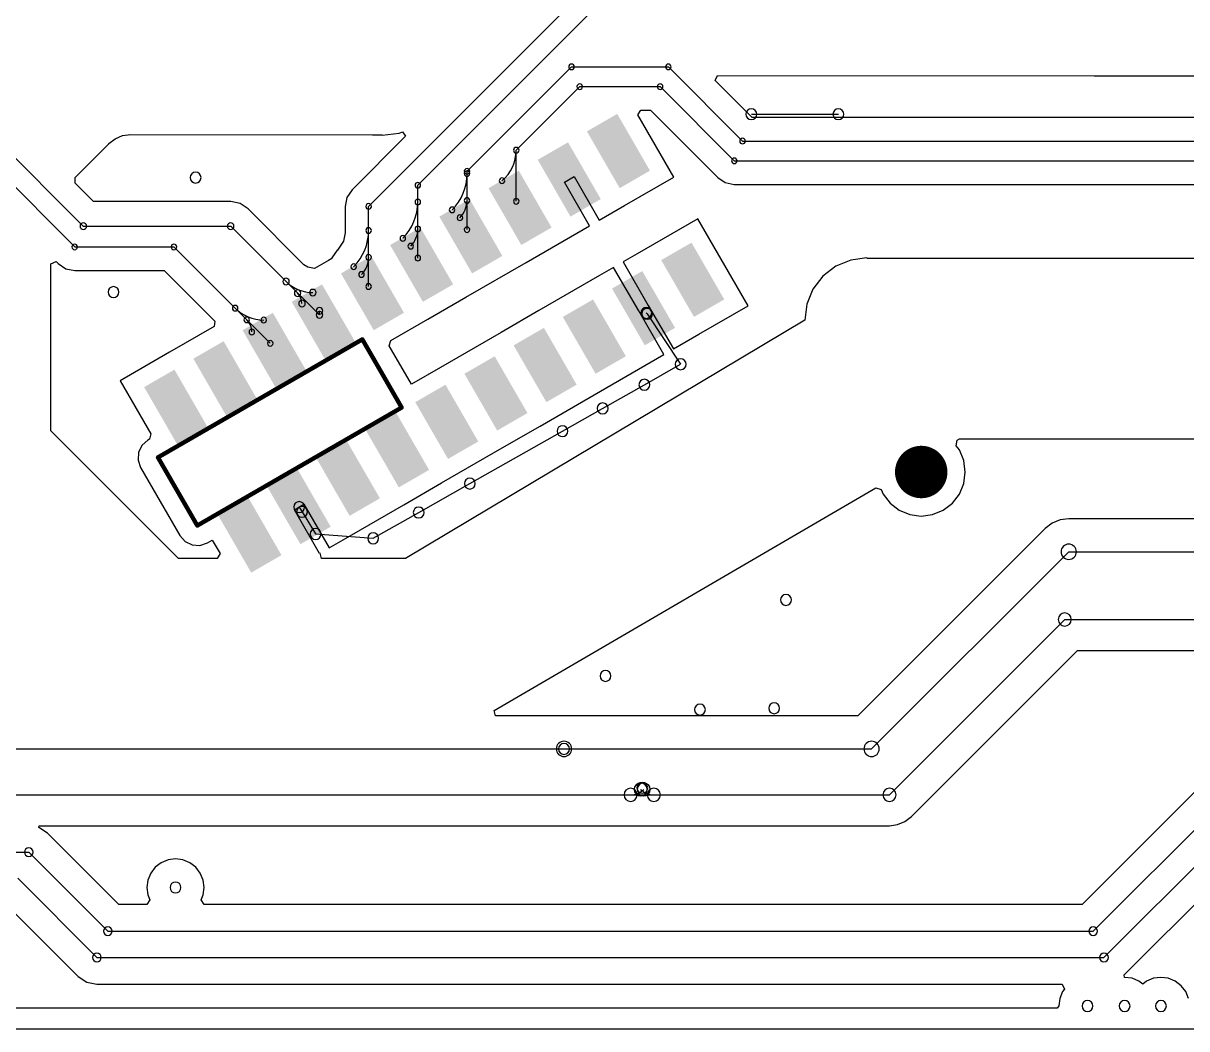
# Model space of a CAD drawing. Header units: inches. Extents: x 32166 to 66782, y 2386 to 7162.
# Drawn here: x 66556.61 to 66583.24, y 7116.24 to 7139.24 of the extents above; entities that cross this region are included whole.
import ezdxf

# ---------------------------------------------------------------- set-up
doc = ezdxf.new("R2010")
doc.units = ezdxf.units.IN
doc.header["$LTSCALE"] = 0.64311
doc.header["$MEASUREMENT"] = 0
for name, color, linetype in [('KEEPOUTLAYER', 6, 'CONTINUOUS'), ('MIDLAYER2', 76, 'CONTINUOUS'), ('MULTILAYER', 9, 'CONTINUOUS')]:
    doc.layers.add(name, color=color, linetype=linetype)

msp = doc.modelspace()

# ---------------------------------------------------------------- linework, layer by layer
at = {"layer": 'KEEPOUTLAYER'}
msp.add_line((66447.374, 7116.24), (66782.374, 7116.24), dxfattribs=at)
at = {"layer": 'KEEPOUTLAYER', "const_width": 0.1}
for points in [[(66559.692, 7129.309), (66564.369, 7132.009)], [(66564.369, 7132.009), (66565.269, 7130.45)], [(66560.592, 7127.75), (66565.269, 7130.45)], [(66559.692, 7129.309), (66560.592, 7127.75)]]:
    msp.add_lwpolyline(points, dxfattribs=at)
at = {"layer": 'KEEPOUTLAYER', "const_width": 0.05}
for points in [[(66564.356, 7132.031, 1), (66564.381, 7131.988, 1)], [(66564.356, 7132.031, 1), (66564.381, 7131.988, 1)], [(66565.256, 7130.472, 1), (66565.281, 7130.429, 1)], [(66565.256, 7130.472, 1), (66565.281, 7130.429, 1)], [(66559.68, 7129.331, 1), (66559.705, 7129.288, 1)], [(66559.68, 7129.331, 1), (66559.705, 7129.288, 1)], [(66560.58, 7127.772, 1), (66560.605, 7127.729, 1)], [(66560.58, 7127.772, 1), (66560.605, 7127.729, 1)]]:
    msp.add_lwpolyline(points, format="xyb", close=True, dxfattribs=at)
at = {"layer": 'MIDLAYER2'}
for p, q in [((66564.513, 7135.051), (66569.52, 7140.058)), ((66565.639, 7135.535), (66569.974, 7139.87)), ((66566.765, 7135.853), (66569.156, 7138.244)), ((66569.156, 7138.244), (66571.372, 7138.244)), ((66571.372, 7138.244), (66573.07, 7136.546)), ((66572.445, 7137.93), (66572.494, 7138.048)), ((66573.292, 7137.083), (66572.445, 7137.93)), ((66572.494, 7138.048), (66581.114, 7138.04)), ((66581.114, 7138.04), (66591.178, 7138.04)), ((66567.891, 7136.337), (66569.344, 7137.79)), ((66569.344, 7137.79), (66571.184, 7137.79)), ((66571.184, 7137.79), (66572.882, 7136.092)), ((66555.314, 7137.27), (66557.984, 7134.6)), ((66570.677, 7137.143), (66570.741, 7137.252)), ((66571.498, 7135.721), (66570.677, 7137.143)), ((66570.741, 7137.252), (66570.961, 7137.252)), ((66570.961, 7137.252), (66572.502, 7135.712)), ((66573.272, 7137.16), (66575.264, 7137.16)), ((66592.408, 7137.083), (66573.292, 7137.083)), ((66555.116, 7136.793), (66557.786, 7134.123)), ((66558.564, 7136.488), (66558.709, 7136.599)), ((66558.709, 7136.599), (66558.884, 7136.671)), ((66558.884, 7136.671), (66559.071, 7136.696)), ((66559.071, 7136.696), (66564.604, 7136.69)), ((66565.356, 7136.654), (66564.133, 7135.431)), ((66564.604, 7136.69), (66564.826, 7136.69)), ((66564.826, 7136.677), (66565.209, 7136.728)), ((66564.826, 7136.69), (66564.826, 7136.677)), ((66565.209, 7136.728), (66565.285, 7136.759)), ((66565.285, 7136.759), (66565.356, 7136.654)), ((66573.07, 7136.546), (66601.378, 7136.546)), ((66557.794, 7135.71), (66558.564, 7136.48)), ((66558.564, 7136.48), (66558.564, 7136.488)), ((66558.564, 7136.48), (66558.564, 7136.48)), ((66567.891, 7135.169), (66567.891, 7136.337)), ((66572.882, 7136.092), (66601.566, 7136.092)), ((66557.794, 7135.583), (66557.794, 7135.71)), ((66566.765, 7134.519), (66566.765, 7135.853)), ((66568.994, 7135.604), (66569.214, 7135.731)), ((66569.214, 7135.731), (66569.789, 7134.735)), ((66570.372, 7135.071), (66571.498, 7135.721)), ((66572.502, 7135.712), (66572.676, 7135.595)), ((66558.216, 7135.161), (66557.794, 7135.583)), ((66565.639, 7133.869), (66565.639, 7135.535)), ((66569.569, 7134.608), (66568.994, 7135.604)), ((66572.676, 7135.595), (66572.882, 7135.555)), ((66572.882, 7135.555), (66601.566, 7135.555)), ((66564.017, 7135.257), (66563.976, 7135.051)), ((66564.133, 7135.431), (66564.017, 7135.257)), ((66561.356, 7135.161), (66558.216, 7135.161)), ((66561.571, 7135.118), (66561.356, 7135.161)), ((66561.753, 7134.996), (66561.571, 7135.118)), ((66563.034, 7133.715), (66561.753, 7134.996)), ((66563.976, 7135.051), (66563.976, 7134.449)), ((66564.513, 7133.219), (66564.513, 7135.051)), ((66569.789, 7134.735), (66570.372, 7135.071)), ((66570.372, 7135.071), (66570.372, 7135.071)), ((66570.372, 7135.071), (66570.372, 7135.071)), ((66572.048, 7134.769), (66570.662, 7133.969)), ((66573.198, 7132.777), (66572.048, 7134.769)), ((66557.984, 7134.6), (66561.356, 7134.6)), ((66561.356, 7134.6), (66563.388, 7132.569)), ((66563.976, 7134.449), (66563.937, 7134.253)), ((66568.986, 7134.271), (66569.569, 7134.608)), ((66557.786, 7134.123), (66560.058, 7134.123)), ((66560.058, 7134.123), (66562.262, 7131.919)), ((66563.937, 7134.253), (66563.803, 7134.053)), ((66568.12, 7133.771), (66568.986, 7134.271)), ((66568.986, 7134.271), (66568.986, 7134.271)), ((66563.67, 7133.858), (66563.593, 7133.813)), ((66563.674, 7133.877), (66563.67, 7133.858)), ((66563.79, 7134.051), (66563.674, 7133.877)), ((66563.803, 7134.053), (66563.79, 7134.051)), ((66563.79, 7134.051), (66563.79, 7134.051)), ((66570.662, 7133.969), (66570.339, 7133.782)), ((66570.662, 7133.969), (66570.662, 7133.969)), ((66570.662, 7133.969), (66570.662, 7133.969)), ((66575.914, 7133.872), (66575.546, 7133.824)), ((66575.926, 7133.86), (66575.914, 7133.872)), ((66575.914, 7133.872), (66575.914, 7133.872)), ((66606.063, 7133.863), (66575.926, 7133.86)), ((66557.244, 7133.739), (66557.361, 7133.788)), ((66557.244, 7129.92), (66557.244, 7133.739)), ((66557.361, 7133.788), (66557.406, 7133.743)), ((66557.406, 7133.743), (66557.581, 7133.626)), ((66557.581, 7133.626), (66557.786, 7133.586)), ((66557.786, 7133.586), (66559.835, 7133.586)), ((66559.835, 7133.586), (66560.993, 7132.428)), ((66563.118, 7133.659), (66563.034, 7133.715)), ((66563.234, 7133.636), (66563.118, 7133.659)), ((66563.238, 7133.639), (66563.234, 7133.636)), ((66563.278, 7133.631), (66563.238, 7133.639)), ((66563.238, 7133.639), (66563.238, 7133.639)), ((66563.593, 7133.813), (66563.278, 7133.631)), ((66563.593, 7133.813), (66563.593, 7133.813)), ((66566.735, 7132.971), (66568.12, 7133.771)), ((66568.12, 7133.771), (66568.12, 7133.771)), ((66568.12, 7133.771), (66568.12, 7133.771)), ((66570.119, 7133.655), (66569.796, 7133.469)), ((66570.694, 7132.659), (66570.119, 7133.655)), ((66570.339, 7133.782), (66570.914, 7132.786)), ((66575.203, 7133.681), (66574.908, 7133.455)), ((66575.546, 7133.824), (66575.203, 7133.681)), ((66569.796, 7133.469), (66568.411, 7132.669)), ((66569.796, 7133.469), (66569.796, 7133.469)), ((66574.908, 7133.455), (66574.682, 7133.161)), ((66574.682, 7133.161), (66574.54, 7132.818)), ((66565.869, 7132.471), (66566.735, 7132.971)), ((66566.735, 7132.971), (66566.735, 7132.971)), ((66570.914, 7132.786), (66570.914, 7132.786)), ((66570.914, 7132.786), (66571.489, 7131.79)), ((66572.072, 7132.127), (66573.198, 7132.777)), ((66574.54, 7132.818), (66574.492, 7132.45)), ((66563.388, 7132.569), (66563.388, 7132.663)), ((66568.411, 7132.669), (66567.545, 7132.169)), ((66568.411, 7132.669), (66568.411, 7132.669)), ((66568.411, 7132.669), (66568.411, 7132.669)), ((66571.269, 7131.663), (66570.694, 7132.659)), ((66570.694, 7132.659), (66570.694, 7132.659)), ((66570.867, 7132.614), (66570.887, 7132.594)), ((66570.887, 7132.594), (66571.654, 7131.44)), ((66560.976, 7132.302), (66559.956, 7131.713)), ((66560.993, 7132.428), (66560.976, 7132.302)), ((66565.019, 7131.98), (66565.869, 7132.471)), ((66574.492, 7132.45), (66565.354, 7127)), ((66565.869, 7132.471), (66565.869, 7132.471)), ((66565.869, 7132.471), (66565.869, 7132.471)), ((66564.986, 7131.858), (66565.019, 7131.98)), ((66567.545, 7132.169), (66566.159, 7131.369)), ((66567.545, 7132.169), (66567.545, 7132.169)), ((66571.489, 7131.79), (66572.072, 7132.127)), ((66572.072, 7132.127), (66572.072, 7132.127)), ((66572.072, 7132.127), (66572.072, 7132.127)), ((66559.956, 7131.713), (66558.83, 7131.063)), ((66559.956, 7131.713), (66559.956, 7131.713)), ((66559.956, 7131.713), (66559.956, 7131.713)), ((66565.491, 7130.983), (66564.986, 7131.858)), ((66570.686, 7131.327), (66571.269, 7131.663)), ((66566.159, 7131.369), (66565.491, 7130.983)), ((66566.159, 7131.369), (66566.159, 7131.369)), ((66566.159, 7131.369), (66566.159, 7131.369)), ((66569.82, 7130.827), (66570.686, 7131.327)), ((66570.686, 7131.327), (66570.686, 7131.327)), ((66570.825, 7130.971), (66571.654, 7131.44)), ((66558.83, 7131.063), (66559.53, 7129.849)), ((66569.869, 7130.43), (66570.825, 7130.971)), ((66568.435, 7130.027), (66569.82, 7130.827)), ((66569.82, 7130.827), (66569.82, 7130.827)), ((66569.82, 7130.827), (66569.82, 7130.827)), ((66568.949, 7129.909), (66569.869, 7130.43)), ((66560.164, 7127), (66557.244, 7129.92)), ((66559.53, 7129.849), (66559.498, 7129.727)), ((66566.829, 7128.71), (66568.949, 7129.909)), ((66567.569, 7129.527), (66568.435, 7130.027)), ((66568.435, 7130.027), (66568.435, 7130.027)), ((66559.328, 7129.589), (66559.249, 7129.428)), ((66559.463, 7129.707), (66559.328, 7129.589)), ((66559.498, 7129.727), (66559.463, 7129.707)), ((66577.958, 7129.576), (66577.983, 7129.7)), ((66577.983, 7129.7), (66578.034, 7129.73)), ((66578.034, 7129.73), (66583.935, 7129.73)), ((66559.249, 7129.428), (66559.237, 7129.249)), ((66566.183, 7128.727), (66567.569, 7129.527)), ((66567.569, 7129.527), (66567.569, 7129.527)), ((66567.569, 7129.527), (66567.569, 7129.527)), ((66578.033, 7129.479), (66577.958, 7129.576)), ((66578.133, 7129.236), (66578.033, 7129.479)), ((66559.237, 7129.249), (66559.295, 7129.08)), ((66559.295, 7129.08), (66560.195, 7127.521)), ((66578.168, 7128.975), (66578.133, 7129.236)), ((66578.133, 7128.713), (66578.168, 7128.975)), ((66565.317, 7128.227), (66566.183, 7128.727)), ((66565.661, 7128.049), (66566.829, 7128.71)), ((66566.183, 7128.727), (66566.183, 7128.727)), ((66567.387, 7123.519), (66576.122, 7128.615)), ((66576.122, 7128.615), (66576.243, 7128.574)), ((66576.243, 7128.574), (66576.286, 7128.47)), ((66578.033, 7128.47), (66578.133, 7128.713)), ((66576.286, 7128.47), (66576.446, 7128.261)), ((66576.446, 7128.261), (66576.655, 7128.101)), ((66577.663, 7128.101), (66577.872, 7128.261)), ((66577.872, 7128.261), (66578.033, 7128.47)), ((66562.813, 7128.109), (66563.033, 7128.236)), ((66563.388, 7127.113), (66562.813, 7128.109)), ((66562.923, 7128.173), (66562.99, 7128.064)), ((66562.986, 7128.064), (66562.99, 7128.064)), ((66562.99, 7128.064), (66563.3, 7127.557)), ((66563.033, 7128.236), (66563.608, 7127.24)), ((66563.931, 7127.427), (66565.317, 7128.227)), ((66564.617, 7127.458), (66565.661, 7128.049)), ((66565.317, 7128.227), (66565.317, 7128.227)), ((66565.317, 7128.227), (66565.317, 7128.227)), ((66576.655, 7128.101), (66576.898, 7128)), ((66576.898, 7128), (66577.159, 7127.966)), ((66577.159, 7127.966), (66577.42, 7128)), ((66577.42, 7128), (66577.663, 7128.101)), ((66580.156, 7127.805), (66579.999, 7127.685)), ((66580.338, 7127.881), (66580.156, 7127.805)), ((66580.534, 7127.906), (66580.338, 7127.881)), ((66584.003, 7127.906), (66580.534, 7127.906)), ((66580.534, 7127.906), (66580.534, 7127.906)), ((66560.195, 7127.521), (66560.313, 7127.386)), ((66563.3, 7127.557), (66564.617, 7127.458)), ((66579.999, 7127.685), (66575.711, 7123.396)), ((66560.313, 7127.386), (66560.473, 7127.307)), ((66560.473, 7127.307), (66560.652, 7127.296)), ((66560.652, 7127.296), (66560.822, 7127.353)), ((66560.822, 7127.353), (66560.934, 7127.418)), ((66560.822, 7127.353), (66560.822, 7127.353)), ((66560.934, 7127.418), (66561.112, 7127.11)), ((66563.608, 7127.24), (66563.931, 7127.427)), ((66563.931, 7127.427), (66563.931, 7127.427)), ((66561.049, 7127), (66560.164, 7127)), ((66561.112, 7127.11), (66561.049, 7127)), ((66563.405, 7127.122), (66563.388, 7127.113)), ((66563.437, 7127), (66563.405, 7127.122)), ((66565.354, 7127), (66563.437, 7127)), ((66576.024, 7122.64), (66580.534, 7127.15)), ((66580.534, 7127.15), (66621.384, 7127.15)), ((66576.434, 7121.59), (66580.444, 7125.6)), ((66580.444, 7125.6), (66656.774, 7125.6)), ((66576.933, 7121.091), (66580.736, 7124.894)), ((66580.736, 7124.894), (66654.122, 7124.894)), ((66567.42, 7123.396), (66567.387, 7123.519)), ((66575.711, 7123.396), (66567.42, 7123.396)), ((66584.581, 7122.822), (66580.84, 7119.082)), ((66555.542, 7122.64), (66568.984, 7122.64)), ((66568.984, 7122.64), (66576.024, 7122.64)), ((66581.094, 7118.47), (66585.014, 7122.39)), ((66581.342, 7117.87), (66585.262, 7121.79)), ((66538.692, 7121.59), (66576.434, 7121.59)), ((66576.787, 7120.978), (66576.933, 7121.091)), ((66556.968, 7120.845), (66556.972, 7120.884)), ((66557.166, 7120.712), (66556.968, 7120.845)), ((66556.972, 7120.884), (66570.508, 7120.884)), ((66570.508, 7120.884), (66570.508, 7120.88)), ((66570.508, 7120.88), (66570.536, 7120.884)), ((66570.536, 7120.884), (66571.011, 7120.884)), ((66571.011, 7120.884), (66571.039, 7120.88)), ((66571.039, 7120.88), (66571.039, 7120.884)), ((66571.039, 7120.884), (66576.434, 7120.884)), ((66576.434, 7120.884), (66576.617, 7120.908)), ((66576.617, 7120.908), (66576.787, 7120.978)), ((66558.797, 7119.082), (66557.166, 7120.712)), ((66546.424, 7120.28), (66556.734, 7120.28)), ((66556.734, 7120.28), (66558.544, 7118.47)), ((66559.766, 7120.038), (66559.63, 7119.933)), ((66559.924, 7120.103), (66559.766, 7120.038)), ((66560.094, 7120.126), (66559.924, 7120.103)), ((66560.263, 7120.103), (66560.094, 7120.126)), ((66560.421, 7120.038), (66560.263, 7120.103)), ((66560.557, 7119.933), (66560.421, 7120.038)), ((66581.807, 7117.469), (66584.414, 7120.077)), ((66559.526, 7119.798), (66559.46, 7119.64)), ((66559.63, 7119.933), (66559.526, 7119.798)), ((66560.661, 7119.798), (66560.557, 7119.933)), ((66560.727, 7119.64), (66560.661, 7119.798)), ((66556.485, 7119.68), (66558.295, 7117.87)), ((66559.46, 7119.64), (66559.438, 7119.47)), ((66559.438, 7119.47), (66559.46, 7119.3)), ((66560.749, 7119.47), (66560.727, 7119.64)), ((66560.727, 7119.3), (66560.749, 7119.47)), ((66559.46, 7119.3), (66559.507, 7119.187)), ((66560.68, 7119.187), (66560.727, 7119.3)), ((66556.232, 7119.068), (66557.863, 7117.437)), ((66559.437, 7119.082), (66558.797, 7119.082)), ((66559.507, 7119.187), (66559.437, 7119.082)), ((66560.751, 7119.082), (66560.68, 7119.187)), ((66580.84, 7119.082), (66560.751, 7119.082)), ((66558.544, 7118.47), (66581.094, 7118.47)), ((66558.295, 7117.87), (66581.342, 7117.87)), ((66557.863, 7117.437), (66557.863, 7117.437)), ((66557.863, 7117.437), (66557.863, 7117.437)), ((66557.863, 7117.437), (66557.863, 7117.437)), ((66557.863, 7117.437), (66557.863, 7117.437)), ((66557.863, 7117.437), (66557.863, 7117.437)), ((66557.863, 7117.437), (66557.863, 7117.437)), ((66557.863, 7117.437), (66557.863, 7117.437)), ((66557.863, 7117.437), (66557.863, 7117.437)), ((66557.863, 7117.437), (66557.863, 7117.437)), ((66557.863, 7117.437), (66557.863, 7117.437)), ((66557.863, 7117.437), (66557.863, 7117.437)), ((66557.863, 7117.437), (66558.061, 7117.305)), ((66581.814, 7117.415), (66581.807, 7117.469)), ((66581.983, 7117.393), (66581.814, 7117.415)), ((66582.142, 7117.328), (66581.983, 7117.393)), ((66582.474, 7117.393), (66582.316, 7117.328)), ((66582.644, 7117.415), (66582.474, 7117.393)), ((66582.813, 7117.393), (66582.644, 7117.415)), ((66582.972, 7117.328), (66582.813, 7117.393)), ((66558.061, 7117.305), (66558.295, 7117.258)), ((66558.295, 7117.258), (66580.383, 7117.258)), ((66580.396, 7117.088), (66580.33, 7116.93)), ((66580.383, 7117.258), (66580.439, 7117.144)), ((66580.439, 7117.144), (66580.396, 7117.088)), ((66582.229, 7117.261), (66582.142, 7117.328)), ((66582.316, 7117.328), (66582.229, 7117.261)), ((66583.107, 7117.223), (66582.972, 7117.328)), ((66583.211, 7117.088), (66583.107, 7117.223)), ((66583.277, 7116.93), (66583.211, 7117.088)), ((66580.33, 7116.93), (66580.308, 7116.76)), ((66580.267, 7116.712), (66460.754, 7116.712)), ((66580.308, 7116.76), (66580.267, 7116.712))]:
    msp.add_line(p, q, dxfattribs=at)
at = {"layer": 'MIDLAYER2', "const_width": 0.6}
msp.add_lwpolyline([(66577.459, 7128.975, 1), (66576.859, 7128.975, 1)], format="xyb", close=True, dxfattribs=at)
at = {"layer": 'MIDLAYER2'}
for centre, radius, start, end in [((66569.156, 7138.244), 0.0635, 0, 180), ((66569.156, 7138.244), 0.0635, 0, 180), ((66569.156, 7138.244), 0.0635, 180, 0), ((66569.156, 7138.244), 0.0635, 180, 0), ((66571.372, 7138.244), 0.0635, 0, 180), ((66571.372, 7138.244), 0.0635, 0, 180), ((66571.372, 7138.244), 0.0635, 180, 0), ((66571.372, 7138.244), 0.0635, 180, 0), ((66569.344, 7137.79), 0.0635, 0, 180), ((66569.344, 7137.79), 0.0635, 0, 180), ((66571.184, 7137.79), 0.0635, 0, 180), ((66571.184, 7137.79), 0.0635, 0, 180), ((66569.344, 7137.79), 0.0635, 180, 0), ((66569.344, 7137.79), 0.0635, 180, 0), ((66571.184, 7137.79), 0.0635, 180, 0), ((66571.184, 7137.79), 0.0635, 180, 0), ((66573.272, 7137.16), 0.125, 0, 180), ((66573.272, 7137.16), 0.125, 180, 0), ((66575.264, 7137.16), 0.125, 0, 180), ((66575.264, 7137.16), 0.125, 0, 180), ((66575.264, 7137.16), 0.125, 180, 0), ((66575.264, 7137.16), 0.125, 180, 0), ((66573.07, 7136.546), 0.0635, 0, 180), ((66573.07, 7136.546), 0.0635, 0, 180), ((66573.07, 7136.546), 0.0635, 180, 0), ((66573.07, 7136.546), 0.0635, 180, 0), ((66566.977, 7136.337), 0.914, 310.062, 360), ((66566.977, 7136.337), 0.914, 310.062, 360), ((66567.891, 7136.337), 0.0635, 0, 180), ((66567.891, 7136.337), 0.0635, 0, 180), ((66567.891, 7136.337), 0.0635, 0, 180), ((66567.891, 7136.337), 0.0635, 0, 180), ((66567.891, 7136.337), 0.0635, 180, 0), ((66567.891, 7136.337), 0.0635, 180, 0), ((66567.891, 7136.337), 0.0635, 180, 0), ((66567.891, 7136.337), 0.0635, 180, 0), ((66572.882, 7136.092), 0.0635, 0, 180), ((66572.882, 7136.092), 0.0635, 0, 180), ((66572.882, 7136.092), 0.0635, 180, 0), ((66572.882, 7136.092), 0.0635, 180, 0), ((66560.554, 7135.71), 0.125, 0, 180), ((66560.554, 7135.71), 0.125, 180, 0), ((66565.594, 7135.8), 1.171, 315, 360), ((66565.594, 7135.8), 1.171, 315, 360), ((66566.765, 7135.853), 0.0635, 0, 180), ((66566.765, 7135.853), 0.0635, 0, 180), ((66566.765, 7135.8), 0.0635, 0, 180), ((66566.765, 7135.8), 0.0635, 0, 180), ((66566.765, 7135.853), 0.0635, 180, 0), ((66566.765, 7135.853), 0.0635, 180, 0), ((66566.765, 7135.8), 0.0635, 180, 0), ((66566.765, 7135.8), 0.0635, 180, 0), ((66565.639, 7135.535), 0.0635, 0, 180), ((66565.639, 7135.535), 0.0635, 0, 180), ((66565.639, 7135.535), 0.0635, 180, 0), ((66565.639, 7135.535), 0.0635, 180, 0), ((66567.565, 7135.637), 0.0635, 0, 180), ((66567.565, 7135.637), 0.0635, 0, 180), ((66567.565, 7135.637), 0.0635, 180, 0), ((66567.565, 7135.637), 0.0635, 180, 0), ((66565.639, 7135.15), 0.0635, 0, 180), ((66565.639, 7135.15), 0.0635, 0, 180), ((66566.207, 7135.186), 0.558, 315.0001, 0.0001), ((66566.207, 7135.186), 0.558, 315.0001, 0.0001), ((66566.765, 7135.186), 0.0635, 0, 180), ((66566.765, 7135.186), 0.0635, 0, 180), ((66566.765, 7135.186), 0.0635, 180, 0), ((66566.765, 7135.186), 0.0635, 180, 0), ((66567.891, 7135.169), 0.0635, 0, 180), ((66564.513, 7135.051), 0.0635, 0, 180), ((66564.513, 7135.051), 0.0635, 0, 180), ((66564.513, 7135.051), 0.0635, 180, 0), ((66564.513, 7135.051), 0.0635, 180, 0), ((66564.468, 7135.15), 1.171, 315, 360), ((66564.468, 7135.15), 1.171, 315, 360), ((66565.639, 7135.15), 0.0635, 180, 0), ((66565.639, 7135.15), 0.0635, 180, 0), ((66566.422, 7134.971), 0.0635, 0, 180), ((66566.422, 7134.971), 0.0635, 0, 180), ((66566.422, 7134.971), 0.0635, 180, 0), ((66566.422, 7134.971), 0.0635, 180, 0), ((66567.891, 7135.169), 0.0635, 180, 0), ((66557.984, 7134.6), 0.075, 0, 180), ((66557.984, 7134.6), 0.075, 0, 180), ((66561.356, 7134.6), 0.075, 0, 180), ((66561.356, 7134.6), 0.075, 0, 180), ((66566.602, 7134.792), 0.0635, 0, 180), ((66566.602, 7134.792), 0.0635, 0, 180), ((66566.602, 7134.792), 0.0635, 180, 0), ((66566.602, 7134.792), 0.0635, 180, 0), ((66557.984, 7134.6), 0.075, 180, 0), ((66557.984, 7134.6), 0.075, 180, 0), ((66561.356, 7134.6), 0.075, 180, 0), ((66561.356, 7134.6), 0.075, 180, 0), ((66563.342, 7134.5), 1.171, 315, 360), ((66563.342, 7134.5), 1.171, 315, 360), ((66564.513, 7134.5), 0.0635, 0, 180), ((66564.513, 7134.5), 0.0635, 0, 180), ((66564.513, 7134.5), 0.0635, 180, 0), ((66564.513, 7134.5), 0.0635, 180, 0), ((66565.296, 7134.321), 0.0635, 0, 180), ((66565.296, 7134.321), 0.0635, 0, 180), ((66565.081, 7134.536), 0.558, 315.0001, 0.0001), ((66565.081, 7134.536), 0.558, 315.0001, 0.0001), ((66565.639, 7134.536), 0.0635, 0, 180), ((66565.639, 7134.536), 0.0635, 0, 180), ((66565.639, 7134.536), 0.0635, 180, 0), ((66565.639, 7134.536), 0.0635, 180, 0), ((66566.765, 7134.519), 0.0635, 0, 180), ((66566.765, 7134.519), 0.0635, 180, 0), ((66557.786, 7134.123), 0.0635, 0, 180), ((66557.786, 7134.123), 0.0635, 0, 180), ((66557.786, 7134.123), 0.0635, 180, 0), ((66557.786, 7134.123), 0.0635, 180, 0), ((66560.058, 7134.123), 0.0635, 0, 180), ((66560.058, 7134.123), 0.0635, 0, 180), ((66560.058, 7134.123), 0.0635, 180, 0), ((66560.058, 7134.123), 0.0635, 180, 0), ((66565.296, 7134.321), 0.0635, 180, 0), ((66565.296, 7134.321), 0.0635, 180, 0), ((66565.476, 7134.142), 0.0635, 0, 180), ((66565.476, 7134.142), 0.0635, 0, 180), ((66565.476, 7134.142), 0.0635, 180, 0), ((66565.476, 7134.142), 0.0635, 180, 0), ((66563.955, 7133.886), 0.558, 315.0001, 0.0001), ((66563.955, 7133.886), 0.558, 315.0001, 0.0001), ((66564.513, 7133.886), 0.0635, 0, 180), ((66564.513, 7133.886), 0.0635, 0, 180), ((66564.513, 7133.886), 0.0635, 180, 0), ((66564.513, 7133.886), 0.0635, 180, 0), ((66565.639, 7133.869), 0.0635, 0, 180), ((66565.639, 7133.869), 0.0635, 180, 0), ((66564.17, 7133.671), 0.0635, 0, 180), ((66564.17, 7133.671), 0.0635, 0, 180), ((66564.17, 7133.671), 0.0635, 180, 0), ((66564.17, 7133.671), 0.0635, 180, 0), ((66562.623, 7133.333), 0.075, 0, 180), ((66562.623, 7133.333), 0.075, 0, 180), ((66562.623, 7133.333), 0.075, 180, 0), ((66562.623, 7133.333), 0.075, 180, 0), ((66563.238, 7133.947), 0.869, 225, 270), ((66563.238, 7133.947), 0.869, 225, 270), ((66564.35, 7133.492), 0.0635, 0, 180), ((66564.35, 7133.492), 0.0635, 0, 180), ((66564.35, 7133.492), 0.0635, 180, 0), ((66564.35, 7133.492), 0.0635, 180, 0), ((66558.674, 7133.09), 0.125, 0, 180), ((66558.674, 7133.09), 0.125, 180, 0), ((66562.888, 7133.068), 0.075, 0, 180), ((66562.888, 7133.068), 0.075, 0, 180), ((66562.888, 7133.068), 0.075, 180, 0), ((66562.888, 7133.068), 0.075, 180, 0), ((66562.649, 7132.828), 0.338, 360, 45), ((66562.649, 7132.828), 0.338, 360, 45), ((66563.238, 7133.078), 0.075, 0, 180), ((66563.238, 7133.078), 0.075, 0, 180), ((66563.238, 7133.078), 0.075, 180, 0), ((66563.238, 7133.078), 0.075, 180, 0), ((66564.513, 7133.219), 0.0635, 0, 180), ((66564.513, 7133.219), 0.0635, 180, 0), ((66561.458, 7132.722), 0.0635, 0, 180), ((66561.458, 7132.722), 0.0635, 0, 180), ((66562.988, 7132.828), 0.075, 0, 180), ((66562.988, 7132.828), 0.075, 0, 180), ((66562.988, 7132.828), 0.075, 180, 0), ((66562.988, 7132.828), 0.075, 180, 0), ((66561.458, 7132.722), 0.0635, 180, 0), ((66561.458, 7132.722), 0.0635, 180, 0), ((66562.112, 7133.376), 0.924, 225, 270), ((66562.112, 7133.376), 0.924, 225, 270), ((66561.723, 7132.457), 0.0635, 0, 180), ((66561.723, 7132.457), 0.0635, 0, 180), ((66562.112, 7132.451), 0.0635, 0, 180), ((66562.112, 7132.451), 0.0635, 0, 180), ((66563.388, 7132.663), 0.075, 0, 180), ((66563.388, 7132.663), 0.075, 180, 0), ((66563.388, 7132.569), 0.075, 0, 180), ((66563.388, 7132.569), 0.075, 0, 180), ((66563.388, 7132.569), 0.075, 180, 0), ((66563.388, 7132.569), 0.075, 180, 0), ((66570.867, 7132.614), 0.125, 0, 180), ((66570.867, 7132.614), 0.125, 180, 0), ((66570.887, 7132.594), 0.125, 0, 180), ((66570.887, 7132.594), 0.125, 0, 180), ((66570.887, 7132.594), 0.125, 180, 0), ((66570.887, 7132.594), 0.125, 180, 0), ((66561.723, 7132.457), 0.0635, 180, 0), ((66561.723, 7132.457), 0.0635, 180, 0), ((66561.445, 7132.178), 0.394, 0, 45), ((66561.445, 7132.178), 0.394, 0, 45), ((66562.112, 7132.451), 0.0635, 180, 0), ((66562.112, 7132.451), 0.0635, 180, 0), ((66561.839, 7132.178), 0.0635, 0, 180), ((66561.839, 7132.178), 0.0635, 0, 180), ((66561.839, 7132.178), 0.0635, 180, 0), ((66561.839, 7132.178), 0.0635, 180, 0), ((66562.262, 7131.919), 0.0635, 0, 180), ((66562.262, 7131.919), 0.0635, 180, 0), ((66571.654, 7131.44), 0.125, 0, 180), ((66571.654, 7131.44), 0.125, 0, 180), ((66571.654, 7131.44), 0.125, 180, 0), ((66571.654, 7131.44), 0.125, 180, 0), ((66570.825, 7130.971), 0.125, 0, 180), ((66570.825, 7130.971), 0.125, 0, 180), ((66570.825, 7130.971), 0.125, 180, 0), ((66570.825, 7130.971), 0.125, 180, 0), ((66569.869, 7130.43), 0.125, 0, 180), ((66569.869, 7130.43), 0.125, 0, 180), ((66569.869, 7130.43), 0.125, 180, 0), ((66569.869, 7130.43), 0.125, 180, 0), ((66568.949, 7129.909), 0.125, 0, 180), ((66568.949, 7129.909), 0.125, 0, 180), ((66568.949, 7129.909), 0.125, 180, 0), ((66568.949, 7129.909), 0.125, 180, 0), ((66566.829, 7128.71), 0.125, 0, 180), ((66566.829, 7128.71), 0.125, 0, 180), ((66566.829, 7128.71), 0.125, 180, 0), ((66566.829, 7128.71), 0.125, 180, 0), ((66562.923, 7128.173), 0.125, 0, 180), ((66562.923, 7128.173), 0.125, 180, 0), ((66562.986, 7128.064), 0.125, 0, 180), ((66562.986, 7128.064), 0.125, 180, 0), ((66562.99, 7128.064), 0.125, 0, 180), ((66562.99, 7128.064), 0.125, 0, 180), ((66562.99, 7128.064), 0.125, 0, 180), ((66562.99, 7128.064), 0.125, 180, 0), ((66562.99, 7128.064), 0.125, 180, 0), ((66562.99, 7128.064), 0.125, 180, 0), ((66565.661, 7128.049), 0.125, 0, 180), ((66565.661, 7128.049), 0.125, 0, 180), ((66565.661, 7128.049), 0.125, 180, 0), ((66565.661, 7128.049), 0.125, 180, 0), ((66563.3, 7127.557), 0.125, 0, 180), ((66563.3, 7127.557), 0.125, 0, 180), ((66563.3, 7127.557), 0.125, 180, 0), ((66563.3, 7127.557), 0.125, 180, 0), ((66564.617, 7127.458), 0.125, 0, 180), ((66564.617, 7127.458), 0.125, 0, 180), ((66564.617, 7127.458), 0.125, 180, 0), ((66564.617, 7127.458), 0.125, 180, 0), ((66580.534, 7127.15), 0.175, 0, 180), ((66580.534, 7127.15), 0.175, 0, 180), ((66580.534, 7127.15), 0.175, 180, 0), ((66580.534, 7127.15), 0.175, 180, 0), ((66574.064, 7126.05), 0.125, 0, 180), ((66574.064, 7126.05), 0.125, 180, 0), ((66580.444, 7125.6), 0.15, 0, 180), ((66580.444, 7125.6), 0.15, 0, 180), ((66580.444, 7125.6), 0.15, 180, 0), ((66580.444, 7125.6), 0.15, 180, 0), ((66569.934, 7124.31), 0.125, 0, 180), ((66569.934, 7124.31), 0.125, 180, 0), ((66572.094, 7123.54), 0.125, 0, 180), ((66572.094, 7123.54), 0.125, 180, 0), ((66573.794, 7123.57), 0.125, 0, 180), ((66573.794, 7123.57), 0.125, 180, 0), ((66568.984, 7122.64), 0.175, 0, 180), ((66568.984, 7122.64), 0.175, 0, 180), ((66568.984, 7122.64), 0.125, 0, 180), ((66576.024, 7122.64), 0.175, 0, 180), ((66576.024, 7122.64), 0.175, 0, 180), ((66568.984, 7122.64), 0.175, 180, 0), ((66568.984, 7122.64), 0.175, 180, 0), ((66568.984, 7122.64), 0.125, 180, 0), ((66576.024, 7122.64), 0.175, 180, 0), ((66576.024, 7122.64), 0.175, 180, 0), ((66570.738, 7121.714), 0.15, 0, 180), ((66570.738, 7121.714), 0.15, 0, 180), ((66570.774, 7121.75), 0.125, 0, 180), ((66570.809, 7121.714), 0.15, 0, 180), ((66570.809, 7121.714), 0.15, 0, 180), ((66570.508, 7121.59), 0.15, 0, 180), ((66570.508, 7121.59), 0.15, 0, 180), ((66570.508, 7122.015), 0.425, 270.0003, 315.0003), ((66570.508, 7122.015), 0.425, 270.0003, 315.0003), ((66570.738, 7121.714), 0.15, 180, 0), ((66570.738, 7121.714), 0.15, 180, 0), ((66570.774, 7121.75), 0.125, 180, 0), ((66570.809, 7121.714), 0.15, 180, 0), ((66570.809, 7121.714), 0.15, 180, 0), ((66571.039, 7122.015), 0.425, 224.9997, 269.9997), ((66571.039, 7122.015), 0.425, 224.9997, 269.9997), ((66571.039, 7121.59), 0.15, 0, 180), ((66571.039, 7121.59), 0.15, 0, 180), ((66576.434, 7121.59), 0.15, 0, 180), ((66576.434, 7121.59), 0.15, 0, 180), ((66570.508, 7121.59), 0.15, 180, 0), ((66570.508, 7121.59), 0.15, 180, 0), ((66571.039, 7121.59), 0.15, 180, 0), ((66571.039, 7121.59), 0.15, 180, 0), ((66576.434, 7121.59), 0.15, 180, 0), ((66576.434, 7121.59), 0.15, 180, 0), ((66556.734, 7120.28), 0.1, 0, 180), ((66556.734, 7120.28), 0.1, 0, 180), ((66556.734, 7120.28), 0.1, 180, 0), ((66556.734, 7120.28), 0.1, 180, 0), ((66560.094, 7119.47), 0.125, 0, 180), ((66560.094, 7119.47), 0.125, 180, 0), ((66558.544, 7118.47), 0.1, 0, 180), ((66558.544, 7118.47), 0.1, 0, 180), ((66558.544, 7118.47), 0.1, 180, 0), ((66558.544, 7118.47), 0.1, 180, 0), ((66581.094, 7118.47), 0.1, 0, 180), ((66581.094, 7118.47), 0.1, 0, 180), ((66581.094, 7118.47), 0.1, 180, 0), ((66581.094, 7118.47), 0.1, 180, 0), ((66558.295, 7117.87), 0.1, 0, 180), ((66558.295, 7117.87), 0.1, 0, 180), ((66558.295, 7117.87), 0.1, 180, 0), ((66558.295, 7117.87), 0.1, 180, 0), ((66581.342, 7117.87), 0.1, 0, 180), ((66581.342, 7117.87), 0.1, 0, 180), ((66581.342, 7117.87), 0.1, 180, 0), ((66581.342, 7117.87), 0.1, 180, 0), ((66580.964, 7116.76), 0.125, 0, 180), ((66581.814, 7116.76), 0.125, 0, 180), ((66582.644, 7116.76), 0.125, 0, 180), ((66580.964, 7116.76), 0.125, 180, 0), ((66581.814, 7116.76), 0.125, 180, 0), ((66582.644, 7116.76), 0.125, 180, 0)]:
    msp.add_arc(centre, radius, start, end, dxfattribs=at)
for points in [[(66570.952, 7135.868), (66570.202, 7137.167), (66570.259, 7135.468), (66569.509, 7136.767)], [(66569.826, 7135.218), (66569.076, 7136.517), (66569.133, 7134.818), (66568.383, 7136.117)], [(66568.7, 7134.568), (66567.95, 7135.867), (66568.007, 7134.168), (66567.257, 7135.467)], [(66567.574, 7133.918), (66566.824, 7135.217), (66566.881, 7133.518), (66566.131, 7134.817)], [(66566.448, 7133.268), (66565.698, 7134.567), (66565.755, 7132.868), (66565.005, 7134.167)], [(66572.652, 7132.923), (66571.902, 7134.222), (66571.959, 7132.523), (66571.209, 7133.822)], [(66565.322, 7132.618), (66564.572, 7133.917), (66564.63, 7132.218), (66563.88, 7133.517)], [(66571.526, 7132.273), (66570.776, 7133.572), (66570.833, 7131.873), (66570.083, 7133.172)], [(66564.197, 7131.968), (66563.447, 7133.267), (66563.504, 7131.568), (66562.754, 7132.867)], [(66570.4, 7131.623), (66569.65, 7132.922), (66569.707, 7131.223), (66568.957, 7132.522)], [(66563.071, 7131.318), (66562.321, 7132.617), (66562.378, 7130.918), (66561.628, 7132.217)], [(66569.274, 7130.973), (66568.524, 7132.272), (66568.581, 7130.573), (66567.831, 7131.872)], [(66561.945, 7130.668), (66561.195, 7131.967), (66561.252, 7130.268), (66560.502, 7131.567)], [(66568.148, 7130.323), (66567.398, 7131.622), (66567.455, 7129.923), (66566.705, 7131.222)], [(66560.819, 7130.018), (66560.069, 7131.317), (66560.126, 7129.618), (66559.376, 7130.917)], [(66567.022, 7129.673), (66566.272, 7130.972), (66566.33, 7129.273), (66565.58, 7130.572)], [(66565.897, 7129.023), (66565.147, 7130.322), (66565.204, 7128.623), (66564.454, 7129.922)], [(66564.771, 7128.373), (66564.021, 7129.672), (66564.078, 7127.973), (66563.328, 7129.272)], [(66563.645, 7127.723), (66562.895, 7129.022), (66562.952, 7127.323), (66562.202, 7128.622)], [(66562.519, 7127.073), (66561.769, 7128.372), (66561.826, 7126.673), (66561.076, 7127.972)]]:
    msp.add_solid(points, dxfattribs=at)
at = {"layer": 'MULTILAYER', "const_width": 0.6}
msp.add_lwpolyline([(66577.459, 7128.975, 1), (66576.859, 7128.975, 1)], format="xyb", close=True, dxfattribs=at)
at = {"layer": 'MULTILAYER'}
for centre, start, end in [((66575.264, 7137.16), 0, 180), ((66575.264, 7137.16), 180, 0), ((66560.554, 7135.71), 0, 180), ((66560.554, 7135.71), 180, 0), ((66558.674, 7133.09), 0, 180), ((66558.674, 7133.09), 180, 0), ((66574.064, 7126.05), 0, 180), ((66574.064, 7126.05), 180, 0), ((66569.934, 7124.31), 0, 180), ((66569.934, 7124.31), 180, 0), ((66572.094, 7123.54), 0, 180), ((66572.094, 7123.54), 180, 0), ((66573.794, 7123.57), 0, 180), ((66573.794, 7123.57), 180, 0), ((66568.984, 7122.64), 0, 180), ((66568.984, 7122.64), 180, 0), ((66570.774, 7121.75), 0, 180), ((66570.774, 7121.75), 180, 0), ((66560.094, 7119.47), 0, 180), ((66560.094, 7119.47), 180, 0), ((66580.964, 7116.76), 0, 180), ((66581.814, 7116.76), 0, 180), ((66582.644, 7116.76), 0, 180), ((66580.964, 7116.76), 180, 0), ((66581.814, 7116.76), 180, 0), ((66582.644, 7116.76), 180, 0)]:
    msp.add_arc(centre, 0.125, start, end, dxfattribs=at)
for points in [[(66570.952, 7135.868), (66570.202, 7137.167), (66570.259, 7135.468), (66569.509, 7136.767)], [(66569.826, 7135.218), (66569.076, 7136.517), (66569.133, 7134.818), (66568.383, 7136.117)], [(66568.7, 7134.568), (66567.95, 7135.867), (66568.007, 7134.168), (66567.257, 7135.467)], [(66567.574, 7133.918), (66566.824, 7135.217), (66566.881, 7133.518), (66566.131, 7134.817)], [(66566.448, 7133.268), (66565.698, 7134.567), (66565.755, 7132.868), (66565.005, 7134.167)], [(66572.652, 7132.923), (66571.902, 7134.222), (66571.959, 7132.523), (66571.209, 7133.822)], [(66565.322, 7132.618), (66564.572, 7133.917), (66564.63, 7132.218), (66563.88, 7133.517)], [(66571.526, 7132.273), (66570.776, 7133.572), (66570.833, 7131.873), (66570.083, 7133.172)], [(66564.197, 7131.968), (66563.447, 7133.267), (66563.504, 7131.568), (66562.754, 7132.867)], [(66570.4, 7131.623), (66569.65, 7132.922), (66569.707, 7131.223), (66568.957, 7132.522)], [(66563.071, 7131.318), (66562.321, 7132.617), (66562.378, 7130.918), (66561.628, 7132.217)], [(66569.274, 7130.973), (66568.524, 7132.272), (66568.581, 7130.573), (66567.831, 7131.872)], [(66561.945, 7130.668), (66561.195, 7131.967), (66561.252, 7130.268), (66560.502, 7131.567)], [(66568.148, 7130.323), (66567.398, 7131.622), (66567.455, 7129.923), (66566.705, 7131.222)], [(66560.819, 7130.018), (66560.069, 7131.317), (66560.126, 7129.618), (66559.376, 7130.917)], [(66567.022, 7129.673), (66566.272, 7130.972), (66566.33, 7129.273), (66565.58, 7130.572)], [(66565.897, 7129.023), (66565.147, 7130.322), (66565.204, 7128.623), (66564.454, 7129.922)], [(66564.771, 7128.373), (66564.021, 7129.672), (66564.078, 7127.973), (66563.328, 7129.272)], [(66563.645, 7127.723), (66562.895, 7129.022), (66562.952, 7127.323), (66562.202, 7128.622)], [(66562.519, 7127.073), (66561.769, 7128.372), (66561.826, 7126.673), (66561.076, 7127.972)]]:
    msp.add_solid(points, dxfattribs=at)

doc.saveas('drawing.dxf')
